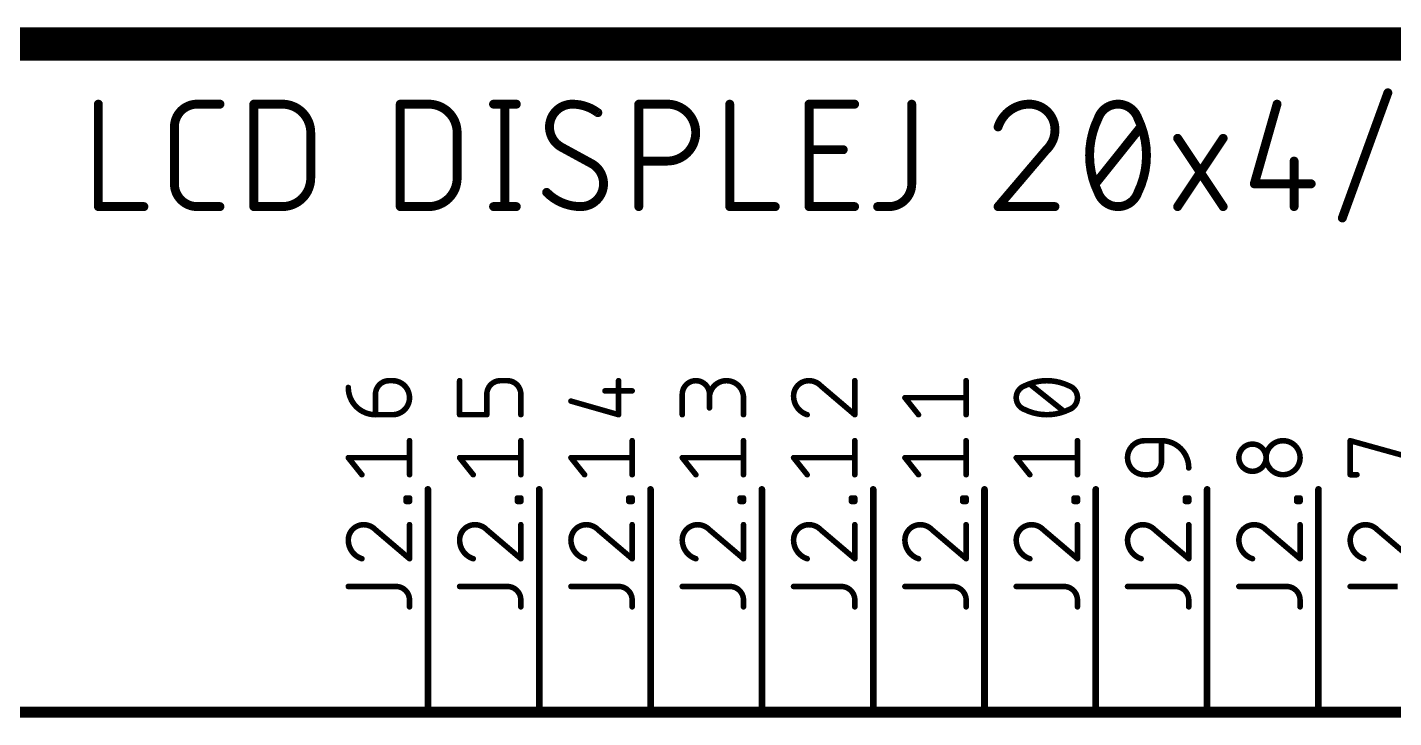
# Model space of a CAD drawing. Extents: x -56 to 205, y -3 to 177.
# Drawn here: x 112.78 to 143.96, y 88.77 to 104.52 of the extents above; entities that cross this region are included whole.
import ezdxf

# ---------------------------------------------------------------- set-up
doc = ezdxf.new("R2010")
doc.units = 0
for name, color, linetype in [('90', 214, 'CONTINUOUS'), ('94', 14, 'CONTINUOUS'), ('95', 250, 'CONTINUOUS')]:
    doc.layers.add(name, color=color, linetype=linetype)

msp = doc.modelspace()

# ---------------------------------------------------------------- linework, layer by layer
at = {"layer": '90'}
for points, const_width in [([(187.96, 104.14), (111.76, 104.14)], 0.762), ([(142.7849, 100.172), (143.8235, 103.028)], 0.2032), ([(114.4016, 102.7684), (114.4016, 100.4316)], 0.2032), ([(116.656, 102.7684), (117.1753, 102.7684)], 0.2032), ([(117.9486, 100.4316), (117.9486, 102.7684)], 0.2032), ([(117.9486, 102.7684), (118.5977, 102.7684)], 0.2032), ([(121.2891, 100.4316), (121.2891, 102.7684)], 0.2032), ([(121.2891, 102.7684), (121.9383, 102.7684)], 0.2032), ([(123.4185, 102.7684), (123.9378, 102.7684)], 0.2032), ([(123.6782, 102.7684), (123.6782, 100.4316)], 0.2032), ([(126.7324, 100.4316), (126.7324, 102.7684)], 0.2032), ([(126.7324, 102.7684), (127.3815, 102.7684)], 0.2032), ([(128.8079, 102.7684), (128.8079, 100.4316)], 0.2032), ([(130.6174, 100.4316), (130.6174, 102.7684)], 0.2032), ([(130.6174, 102.7684), (131.656, 102.7684)], 0.2032), ([(132.9601, 102.7684), (132.9601, 100.9509)], 0.2032), ([(141.2953, 102.7684), (140.776, 100.9509)], 0.2032), ([(116.1367, 100.9509), (116.1367, 102.2491)], 0.2032), ([(137.1476, 100.9509), (138.1862, 102.2491)], 0.2032), ([(119.2468, 102.1193), (119.2468, 101.0807)], 0.2032), ([(122.5874, 102.1193), (122.5874, 101.0807)], 0.2032), ([(139.0267, 100.4316), (140.0653, 101.9895)], 0.2032), ([(139.0267, 101.9895), (140.0653, 100.4316)], 0.2032), ([(125.6683, 101.4053), (124.9543, 101.7947)], 0.2032), ([(130.6174, 101.7298), (131.3964, 101.7298)], 0.2032), ([(136.0334, 101.7298), (134.9299, 100.4316)], 0.2032), ([(127.3815, 101.4702), (126.7324, 101.4702)], 0.2032), ([(141.6847, 101.4702), (141.6847, 100.4316)], 0.2032), ([(140.776, 100.9509), (142.0742, 100.9509)], 0.2032), ([(114.4016, 100.4316), (115.4402, 100.4316)], 0.2032), ([(117.1753, 100.4316), (116.656, 100.4316)], 0.2032), ([(118.5977, 100.4316), (117.9486, 100.4316)], 0.2032), ([(121.9383, 100.4316), (121.2891, 100.4316)], 0.2032), ([(123.4185, 100.4316), (123.9378, 100.4316)], 0.2032), ([(128.8079, 100.4316), (129.8465, 100.4316)], 0.2032), ([(131.656, 100.4316), (130.6174, 100.4316)], 0.2032), ([(132.4408, 100.4316), (132.1812, 100.4316)], 0.2032), ([(134.9299, 100.4316), (136.2282, 100.4316)], 0.2032)]:
    msp.add_lwpolyline(points, dxfattribs=dict(at, const_width=const_width))
for points, const_width in [([(143.8712, 103.0107, 1), (143.7757, 103.0454)], 0.1016), ([(114.4524, 102.7684, 1), (114.3508, 102.7684)], 0.1016), ([(116.656, 102.7684, 0.4142), (116.1367, 102.2491)], 0.2032), ([(116.656, 102.8192, 1), (116.656, 102.7176)], 0.1016), ([(116.656, 102.7176, 1), (116.656, 102.8192)], 0.1016), ([(117.1753, 102.7176, 1), (117.1753, 102.8192)], 0.1016), ([(117.9994, 102.7684, 1), (117.8978, 102.7684)], 0.1016), ([(117.9486, 102.8192, 1), (117.9486, 102.7176)], 0.1016), ([(119.2468, 102.1193, 0.4142), (118.5977, 102.7684)], 0.2032), ([(118.5977, 102.8192, 1), (118.5977, 102.7176)], 0.1016), ([(118.5977, 102.7176, 1), (118.5977, 102.8192)], 0.1016), ([(121.3399, 102.7684, 1), (121.2383, 102.7684)], 0.1016), ([(121.2891, 102.8192, 1), (121.2891, 102.7176)], 0.1016), ([(122.5874, 102.1193, 0.4142), (121.9383, 102.7684)], 0.2032), ([(121.9383, 102.8192, 1), (121.9383, 102.7176)], 0.1016), ([(121.9383, 102.7176, 1), (121.9383, 102.8192)], 0.1016), ([(123.4185, 102.8192, 1), (123.4185, 102.7176)], 0.1016), ([(123.729, 102.7684, 1), (123.6274, 102.7684)], 0.1016), ([(123.9378, 102.7176, 1), (123.9378, 102.8192)], 0.1016), ([(125.2139, 102.7684, 0.4142), (124.6947, 102.2491)], 0.2032), ([(125.7981, 102.5737, 0.1623), (125.2139, 102.7684)], 0.2032), ([(125.2139, 102.8192, 1), (125.2139, 102.7176)], 0.1016), ([(125.2139, 102.7176, 1), (125.2139, 102.8192)], 0.1016), ([(125.7677, 102.533, 1), (125.8286, 102.6143)], 0.1016), ([(126.7832, 102.7684, 1), (126.6816, 102.7684)], 0.1016), ([(126.7324, 102.8192, 1), (126.7324, 102.7176)], 0.1016), ([(127.3815, 101.4702, 1), (127.3815, 102.7684)], 0.2032), ([(127.3815, 102.8192, 1), (127.3815, 102.7176)], 0.1016), ([(127.3815, 102.7176, 1), (127.3815, 102.8192)], 0.1016), ([(128.8587, 102.7684, 1), (128.7571, 102.7684)], 0.1016), ([(130.6682, 102.7684, 1), (130.5666, 102.7684)], 0.1016), ([(130.6174, 102.8192, 1), (130.6174, 102.7176)], 0.1016), ([(131.656, 102.7176, 1), (131.656, 102.8192)], 0.1016), ([(133.0109, 102.7684, 1), (132.9093, 102.7684)], 0.1016), ([(135.644, 102.7684, 0.3252), (134.9299, 102.2491)], 0.2032), ([(136.2282, 102.1842, 0.4142), (135.644, 102.7684)], 0.2032), ([(135.644, 102.8192, 1), (135.644, 102.7176)], 0.1016), ([(135.644, 102.7176, 1), (135.644, 102.8192)], 0.1016), ([(137.6669, 102.7684, 0.3205), (137.2125, 102.4438)], 0.2032), ([(138.1213, 102.4438, 0.3205), (137.6669, 102.7684)], 0.2032), ([(137.6669, 102.8192, 1), (137.6669, 102.7176)], 0.1016), ([(137.6669, 102.7176, 1), (137.6669, 102.8192)], 0.1016), ([(141.3441, 102.7544, 1), (141.2464, 102.7824)], 0.1016), ([(116.1875, 102.2491, 1), (116.0859, 102.2491)], 0.1016), ([(116.0859, 102.2491, 1), (116.1875, 102.2491)], 0.1016), ([(124.6947, 102.2491, 0.2656), (124.9543, 101.7947)], 0.2032), ([(124.7455, 102.2491, 1), (124.6439, 102.2491)], 0.1016), ([(124.6439, 102.2491, 1), (124.7455, 102.2491)], 0.1016), ([(134.8816, 102.2648, 1), (134.9783, 102.2335)], 0.1016), ([(136.0334, 101.7298, 0.2053), (136.2282, 102.1842)], 0.2032), ([(136.279, 102.1842, 1), (136.1774, 102.1842)], 0.1016), ([(137.2125, 102.4438, 0.1139), (137.0178, 101.6)], 0.2032), ([(137.1645, 102.4603, 1), (137.2606, 102.4274)], 0.1016), ([(137.2582, 102.4216, 1), (137.1669, 102.4661)], 0.1016), ([(138.167, 102.4661, 1), (138.0756, 102.4216)], 0.1016), ([(138.316, 101.6, 0.1139), (138.1213, 102.4438)], 0.2032), ([(138.0732, 102.4274, 1), (138.1694, 102.4603)], 0.1016), ([(138.2259, 102.2174, 1), (138.1465, 102.2808)], 0.1016), ([(119.2976, 102.1193, 1), (119.196, 102.1193)], 0.1016), ([(119.196, 102.1193, 1), (119.2976, 102.1193)], 0.1016), ([(122.6382, 102.1193, 1), (122.5366, 102.1193)], 0.1016), ([(122.5366, 102.1193, 1), (122.6382, 102.1193)], 0.1016), ([(136.1774, 102.1842, 1), (136.279, 102.1842)], 0.1016), ([(139.069, 102.0176, 1), (138.9845, 101.9613)], 0.1016), ([(140.1076, 101.9613, 1), (140.023, 102.0176)], 0.1016), ([(124.9786, 101.8393, 1), (124.93, 101.7501)], 0.1016), ([(124.9285, 101.751, 1), (124.9801, 101.8385)], 0.1016), ([(130.6174, 101.7806, 1), (130.6174, 101.679)], 0.1016), ([(131.3964, 101.679, 1), (131.3964, 101.7806)], 0.1016), ([(135.9984, 101.7666, 1), (136.0685, 101.693)], 0.1016), ([(136.0721, 101.6969, 1), (135.9947, 101.7627)], 0.1016), ([(137.0178, 101.6, 0.1139), (137.2125, 100.7562)], 0.2032), ([(137.0686, 101.6, 1), (136.967, 101.6)], 0.1016), ([(136.967, 101.6, 1), (137.0686, 101.6)], 0.1016), ([(138.1213, 100.7562, 0.1139), (138.316, 101.6)], 0.2032), ([(138.3668, 101.6, 1), (138.2652, 101.6)], 0.1016), ([(138.2652, 101.6, 1), (138.3668, 101.6)], 0.1016), ([(125.928, 100.9509, 0.2656), (125.6683, 101.4053)], 0.2032), ([(125.6941, 101.449, 1), (125.6425, 101.3615)], 0.1016), ([(125.644, 101.3607, 1), (125.6926, 101.4499)], 0.1016), ([(126.7324, 101.521, 1), (126.7324, 101.4194)], 0.1016), ([(127.3815, 101.521, 1), (127.3815, 101.4194)], 0.1016), ([(127.3815, 101.4194, 1), (127.3815, 101.521)], 0.1016), ([(141.7355, 101.4702, 1), (141.6339, 101.4702)], 0.1016), ([(116.1367, 100.9509, 0.4142), (116.656, 100.4316)], 0.2032), ([(116.1875, 100.9509, 1), (116.0859, 100.9509)], 0.1016), ([(118.5977, 100.4316, 0.4142), (119.2468, 101.0807)], 0.2032), ([(119.2976, 101.0807, 1), (119.196, 101.0807)], 0.1016), ([(119.196, 101.0807, 1), (119.2976, 101.0807)], 0.1016), ([(121.9383, 100.4316, 0.4142), (122.5874, 101.0807)], 0.2032), ([(122.6382, 101.0807, 1), (122.5366, 101.0807)], 0.1016), ([(122.5366, 101.0807, 1), (122.6382, 101.0807)], 0.1016), ([(125.4087, 100.4316, 0.4142), (125.928, 100.9509)], 0.2032), ([(125.9788, 100.9509, 1), (125.8772, 100.9509)], 0.1016), ([(132.4408, 100.4316, 0.4142), (132.9601, 100.9509)], 0.2032), ([(133.0109, 100.9509, 1), (132.9093, 100.9509)], 0.1016), ([(137.108, 100.9826, 1), (137.1873, 100.9192)], 0.1016), ([(140.7271, 100.9648, 1), (140.8248, 100.9369)], 0.1016), ([(140.776, 101.0017, 1), (140.776, 100.9001)], 0.1016), ([(142.0742, 100.9001, 1), (142.0742, 101.0017)], 0.1016), ([(116.0859, 100.9509, 1), (116.1875, 100.9509)], 0.1016), ([(124.6297, 100.7562, 0.2), (125.4087, 100.4316)], 0.2032), ([(124.6658, 100.7919, 1), (124.5937, 100.7204)], 0.1016), ([(125.8772, 100.9509, 1), (125.9788, 100.9509)], 0.1016), ([(132.9093, 100.9509, 1), (133.0109, 100.9509)], 0.1016), ([(137.2125, 100.7562, 0.3205), (137.6669, 100.4316)], 0.2032), ([(137.2606, 100.7726, 1), (137.1645, 100.7397)], 0.1016), ([(137.1669, 100.7339, 1), (137.2582, 100.7784)], 0.1016), ([(137.6669, 100.4316, 0.3205), (138.1213, 100.7562)], 0.2032), ([(138.0756, 100.7784, 1), (138.167, 100.7339)], 0.1016), ([(138.1693, 100.7397, 1), (138.0732, 100.7726)], 0.1016), ([(114.4016, 100.4824, 1), (114.4016, 100.3808)], 0.1016), ([(114.3508, 100.4316, 1), (114.4524, 100.4316)], 0.1016), ([(115.4402, 100.3808, 1), (115.4402, 100.4824)], 0.1016), ([(116.656, 100.4824, 1), (116.656, 100.3808)], 0.1016), ([(116.656, 100.3808, 1), (116.656, 100.4824)], 0.1016), ([(117.1753, 100.3808, 1), (117.1753, 100.4824)], 0.1016), ([(117.9486, 100.4824, 1), (117.9486, 100.3808)], 0.1016), ([(117.8978, 100.4316, 1), (117.9994, 100.4316)], 0.1016), ([(118.5977, 100.4824, 1), (118.5977, 100.3808)], 0.1016), ([(118.5977, 100.3808, 1), (118.5977, 100.4824)], 0.1016), ([(121.2891, 100.4824, 1), (121.2891, 100.3808)], 0.1016), ([(121.2383, 100.4316, 1), (121.3399, 100.4316)], 0.1016), ([(121.9383, 100.4824, 1), (121.9383, 100.3808)], 0.1016), ([(121.9383, 100.3808, 1), (121.9383, 100.4824)], 0.1016), ([(123.4185, 100.4824, 1), (123.4185, 100.3808)], 0.1016), ([(123.6274, 100.4316, 1), (123.729, 100.4316)], 0.1016), ([(123.9378, 100.3808, 1), (123.9378, 100.4824)], 0.1016), ([(125.4087, 100.4824, 1), (125.4087, 100.3808)], 0.1016), ([(125.4087, 100.3808, 1), (125.4087, 100.4824)], 0.1016), ([(126.6816, 100.4316, 1), (126.7832, 100.4316)], 0.1016), ([(128.8079, 100.4824, 1), (128.8079, 100.3808)], 0.1016), ([(128.7571, 100.4316, 1), (128.8587, 100.4316)], 0.1016), ([(129.8465, 100.3808, 1), (129.8465, 100.4824)], 0.1016), ([(130.6174, 100.4824, 1), (130.6174, 100.3808)], 0.1016), ([(130.5666, 100.4316, 1), (130.6682, 100.4316)], 0.1016), ([(131.656, 100.3808, 1), (131.656, 100.4824)], 0.1016), ([(132.1812, 100.4824, 1), (132.1812, 100.3808)], 0.1016), ([(132.4408, 100.4824, 1), (132.4408, 100.3808)], 0.1016), ([(132.4408, 100.3808, 1), (132.4408, 100.4824)], 0.1016), ([(134.9299, 100.4824, 1), (134.9299, 100.3808)], 0.1016), ([(134.8912, 100.4645, 1), (134.9686, 100.3987)], 0.1016), ([(136.2282, 100.3808, 1), (136.2282, 100.4824)], 0.1016), ([(137.6669, 100.4824, 1), (137.6669, 100.3808)], 0.1016), ([(137.6669, 100.3808, 1), (137.6669, 100.4824)], 0.1016), ([(138.9845, 100.4598, 1), (139.069, 100.4034)], 0.1016), ([(140.023, 100.4034, 1), (140.1076, 100.4598)], 0.1016), ([(141.6339, 100.4316, 1), (141.7355, 100.4316)], 0.1016), ([(142.7372, 100.1893, 1), (142.8326, 100.1546)], 0.1016)]:
    msp.add_lwpolyline(points, format="xyb", dxfattribs=dict(at, const_width=const_width))
at = {"layer": '94'}
for points, const_width in [([(121.92, 93.98), (121.92, 88.9)], 0.1524), ([(124.46, 93.98), (124.46, 88.9)], 0.1524), ([(127, 93.98), (127, 88.9)], 0.1524), ([(129.54, 93.98), (129.54, 88.9)], 0.1524), ([(132.08, 93.98), (132.08, 88.9)], 0.1524), ([(134.62, 93.98), (134.62, 88.9)], 0.1524), ([(137.16, 93.98), (137.16, 88.9)], 0.1524), ([(139.7, 93.98), (139.7, 88.9)], 0.1524), ([(142.24, 93.98), (142.24, 88.9)], 0.1524), ([(111.76, 88.9), (170.18, 88.9)], 0.254)]:
    msp.add_lwpolyline(points, dxfattribs=dict(at, const_width=const_width))
at = {"layer": '94', "const_width": 0.0762}
for points in [[(121.9581, 93.98, 1), (121.8819, 93.98)], [(124.4981, 93.98, 1), (124.4219, 93.98)], [(127.0381, 93.98, 1), (126.9619, 93.98)], [(129.5781, 93.98, 1), (129.5019, 93.98)], [(132.1181, 93.98, 1), (132.0419, 93.98)], [(134.6581, 93.98, 1), (134.5819, 93.98)], [(137.1981, 93.98, 1), (137.1219, 93.98)], [(139.7381, 93.98, 1), (139.6619, 93.98)], [(142.2781, 93.98, 1), (142.2019, 93.98)], [(121.8819, 88.9, 1), (121.9581, 88.9)], [(124.4219, 88.9, 1), (124.4981, 88.9)], [(126.9619, 88.9, 1), (127.0381, 88.9)], [(129.5019, 88.9, 1), (129.5781, 88.9)], [(132.0419, 88.9, 1), (132.1181, 88.9)], [(134.5819, 88.9, 1), (134.6581, 88.9)], [(137.1219, 88.9, 1), (137.1981, 88.9)], [(139.6619, 88.9, 1), (139.7381, 88.9)], [(142.2019, 88.9, 1), (142.2781, 88.9)]]:
    msp.add_lwpolyline(points, format="xyb", dxfattribs=at)
at = {"layer": '95'}
for points, const_width in [([(120.1039, 96.3049, 0.4142), (120.7248, 95.684)], 0.127), ([(120.1356, 96.3049, 1), (120.0721, 96.3049)], 0.0635), ([(121.0352, 96.4601, 0.4142), (120.7248, 96.1497)], 0.127), ([(121.0352, 96.4919, 1), (121.0352, 96.4284)], 0.0635), ([(121.0352, 96.4284, 1), (121.0352, 96.4919)], 0.0635), ([(121.1128, 96.4919, 1), (121.1128, 96.4284)], 0.0635), ([(121.1128, 95.684, 1), (121.1128, 96.4601)], 0.127), ([(121.1128, 96.4284, 1), (121.1128, 96.4919)], 0.0635), ([(122.6757, 96.4601, 1), (122.6121, 96.4601)], 0.0635), ([(123.5752, 96.4601, 0.4142), (123.2648, 96.1497)], 0.127), ([(123.5752, 96.4919, 1), (123.5752, 96.4284)], 0.0635), ([(123.5752, 96.4284, 1), (123.5752, 96.4919)], 0.0635), ([(123.7305, 96.4919, 1), (123.7305, 96.4284)], 0.0635), ([(124.0409, 96.1497, 0.4142), (123.7305, 96.4601)], 0.127), ([(123.7305, 96.4284, 1), (123.7305, 96.4919)], 0.0635), ([(126.3022, 96.4601, 1), (126.2387, 96.4601)], 0.0635), ([(128.3448, 96.1497, 1), (127.7239, 96.1497)], 0.127), ([(129.1209, 96.072, 1), (128.3448, 96.072)], 0.127), ([(130.6132, 96.4601, 0.4142), (130.2639, 96.1108)], 0.127), ([(130.8848, 96.3437, 0.2053), (130.6132, 96.4601)], 0.127), ([(130.6131, 96.4918, 1), (130.6132, 96.4284)], 0.0635), ([(130.6132, 96.4284, 1), (130.6132, 96.4919)], 0.0635), ([(130.9054, 96.3679, 1), (130.8642, 96.3195)], 0.0635), ([(130.8618, 96.3218, 1), (130.9078, 96.3656)], 0.0635), ([(131.6926, 96.4601, 1), (131.6292, 96.4601)], 0.0635), ([(134.2327, 96.4601, 1), (134.1692, 96.4601)], 0.0635), ([(135.5379, 96.3437, 0.3205), (135.3439, 96.072)], 0.127), ([(136.0424, 96.4601, 0.1139), (135.5379, 96.3437)], 0.127), ([(135.524, 96.3722, 1), (135.5518, 96.3151)], 0.0635), ([(135.5482, 96.3136, 1), (135.5276, 96.3737)], 0.0635), ([(135.6742, 96.4073, 1), (135.6345, 96.3577)], 0.0635), ([(136.0424, 96.4919, 1), (136.0424, 96.4284)], 0.0635), ([(136.5469, 96.3437, 0.1139), (136.0424, 96.4601)], 0.127), ([(136.0424, 96.4284, 1), (136.0424, 96.4918)], 0.0635), ([(136.7409, 96.072, 0.3205), (136.5469, 96.3437)], 0.127), ([(136.5572, 96.3737, 1), (136.5366, 96.3137)], 0.0635), ([(136.533, 96.3151, 1), (136.5608, 96.3722)], 0.0635), ([(120.7565, 96.1497, 1), (120.693, 96.1497)], 0.0635), ([(120.693, 96.1497, 1), (120.7565, 96.1497)], 0.0635), ([(123.2965, 96.1497, 1), (123.233, 96.1497)], 0.0635), ([(123.233, 96.1497, 1), (123.2965, 96.1497)], 0.0635), ([(124.0727, 96.1497, 1), (124.0092, 96.1497)], 0.0635), ([(124.0092, 96.1497, 1), (124.0727, 96.1497)], 0.0635), ([(125.1926, 96.025, 1), (125.1752, 95.9639)], 0.0635), ([(125.96, 96.259, 1), (125.96, 96.1955)], 0.0635), ([(126.5809, 96.1955, 1), (126.5809, 96.259)], 0.0635), ([(127.7557, 96.1497, 1), (127.6921, 96.1497)], 0.0635), ([(127.6921, 96.1497, 1), (127.7557, 96.1497)], 0.0635), ([(128.3765, 96.1497, 1), (128.313, 96.1497)], 0.0635), ([(128.313, 96.1497, 1), (128.3765, 96.1497)], 0.0635), ([(128.313, 96.072, 1), (128.3765, 96.072)], 0.0635), ([(129.1526, 96.072, 1), (129.0892, 96.072)], 0.0635), ([(129.0892, 96.072, 1), (129.1526, 96.072)], 0.0635), ([(130.2639, 96.1108, 0.3252), (130.5743, 95.684)], 0.127), ([(130.2956, 96.1109, 1), (130.2322, 96.1108)], 0.0635), ([(130.2322, 96.1108, 1), (130.2956, 96.1108)], 0.0635), ([(132.8287, 96.0919, 1), (132.7791, 96.0522)], 0.0635), ([(132.8039, 96.1038, 1), (132.8039, 96.0403)], 0.0635), ([(134.2009, 96.0403, 1), (134.2009, 96.1038)], 0.0635), ([(135.3439, 96.072, 0.3205), (135.5379, 95.8004)], 0.127), ([(135.3757, 96.072, 1), (135.3122, 96.072)], 0.0635), ([(135.3122, 96.072, 1), (135.3757, 96.072)], 0.0635), ([(136.5469, 95.8004, 0.3205), (136.7409, 96.072)], 0.127), ([(136.7726, 96.072, 1), (136.7092, 96.072)], 0.0635), ([(136.7092, 96.072, 1), (136.7726, 96.072)], 0.0635), ([(120.693, 95.684, 1), (120.7565, 95.684)], 0.0635), ([(120.7248, 95.7157, 1), (120.7248, 95.6522)], 0.0635), ([(120.7248, 95.6522, 1), (120.7248, 95.7157)], 0.0635), ([(121.1128, 95.7157, 1), (121.1128, 95.6522)], 0.0635), ([(121.1128, 95.6522, 1), (121.1128, 95.7157)], 0.0635), ([(122.6121, 95.684, 1), (122.6757, 95.684)], 0.0635), ([(122.6439, 95.7157, 1), (122.6439, 95.6522)], 0.0635), ([(123.233, 95.684, 1), (123.2965, 95.684)], 0.0635), ([(123.2648, 95.6522, 1), (123.2648, 95.7157)], 0.0635), ([(124.0092, 95.684, 1), (124.0727, 95.684)], 0.0635), ([(126.2387, 95.684, 1), (126.3022, 95.684)], 0.0635), ([(126.2617, 95.6535, 1), (126.2792, 95.7145)], 0.0635), ([(127.6921, 95.684, 1), (127.7557, 95.684)], 0.0635), ([(128.313, 95.8392, 1), (128.3765, 95.8392)], 0.0635), ([(129.0892, 95.684, 1), (129.1526, 95.684)], 0.0635), ([(130.5646, 95.6538, 1), (130.5841, 95.7142)], 0.0635), ([(131.6292, 95.684, 1), (131.6926, 95.684)], 0.0635), ([(131.6403, 95.6598, 1), (131.6815, 95.7082)], 0.0635), ([(133.0896, 95.6642, 1), (133.1391, 95.7038)], 0.0635), ([(134.1692, 95.684, 1), (134.2327, 95.684)], 0.0635), ([(135.5379, 95.8004, 0.1139), (136.0424, 95.684)], 0.127), ([(135.5518, 95.8289, 1), (135.524, 95.7719)], 0.0635), ([(135.5276, 95.7704, 1), (135.5482, 95.8304)], 0.0635), ([(136.0424, 95.684, 0.1139), (136.5469, 95.8004)], 0.127), ([(136.0424, 95.7157, 1), (136.0424, 95.6522)], 0.0635), ([(136.0424, 95.6522, 1), (136.0424, 95.7157)], 0.0635), ([(136.4106, 95.7368, 1), (136.4503, 95.7864)], 0.0635), ([(136.5366, 95.8304, 1), (136.5572, 95.7704)], 0.0635), ([(136.5608, 95.7719, 1), (136.533, 95.8289)], 0.0635), ([(121.5327, 95.0912, 1), (121.4691, 95.0912)], 0.0635), ([(124.0727, 95.0912, 1), (124.0092, 95.0912)], 0.0635), ([(126.6127, 95.0912, 1), (126.5491, 95.0912)], 0.0635), ([(129.1526, 95.0912, 1), (129.0892, 95.0912)], 0.0635), ([(131.6926, 95.0912, 1), (131.6292, 95.0912)], 0.0635), ([(134.2327, 95.0912, 1), (134.1692, 95.0912)], 0.0635), ([(136.7726, 95.0912, 1), (136.7092, 95.0912)], 0.0635), ([(138.272, 95.0912, 1), (138.272, 94.3151)], 0.127), ([(138.272, 95.123, 1), (138.272, 95.0595)], 0.0635), ([(138.272, 95.0595, 1), (138.272, 95.123)], 0.0635), ([(138.66, 95.123, 1), (138.66, 95.0595)], 0.0635), ([(139.2809, 94.4704, 0.4142), (138.66, 95.0912)], 0.127), ([(138.6918, 95.0912, 1), (138.6283, 95.0912)], 0.0635), ([(138.66, 95.0595, 1), (138.66, 95.123)], 0.0635), ([(141.4328, 95.0912, 1), (141.4328, 94.3151)], 0.127), ([(141.4328, 95.123, 1), (141.4328, 95.0595)], 0.0635), ([(141.4328, 94.3151, 1), (141.4328, 95.0912)], 0.127), ([(141.4328, 95.0595, 1), (141.4328, 95.123)], 0.0635), ([(142.9724, 95.1218, 1), (142.9554, 95.0607)], 0.0635), ([(142.9956, 95.0912, 1), (142.9322, 95.0912)], 0.0635), ([(140.7343, 95.0136, 1), (140.7343, 94.3927)], 0.127), ([(140.7343, 95.0454, 1), (140.7343, 94.9819)], 0.0635), ([(140.7343, 94.3927, 1), (140.7343, 95.0136)], 0.127), ([(140.7343, 94.9819, 1), (140.7343, 95.0454)], 0.0635), ([(120.1287, 94.723, 1), (120.0791, 94.6834)], 0.0635), ([(120.1039, 94.7349, 1), (120.1039, 94.6714)], 0.0635), ([(121.5009, 94.6714, 1), (121.5009, 94.7349)], 0.0635), ([(122.6687, 94.723, 1), (122.6191, 94.6834)], 0.0635), ([(122.6439, 94.7349, 1), (122.6439, 94.6714)], 0.0635), ([(124.0409, 94.6714, 1), (124.0409, 94.7349)], 0.0635), ([(125.2087, 94.723, 1), (125.1591, 94.6834)], 0.0635), ([(125.1839, 94.7349, 1), (125.1839, 94.6714)], 0.0635), ([(126.5809, 94.6714, 1), (126.5809, 94.7349)], 0.0635), ([(127.7487, 94.723, 1), (127.6991, 94.6834)], 0.0635), ([(127.7239, 94.7349, 1), (127.7239, 94.6714)], 0.0635), ([(129.1209, 94.6714, 1), (129.1209, 94.7349)], 0.0635), ([(130.2887, 94.723, 1), (130.2391, 94.6834)], 0.0635), ([(130.2639, 94.7349, 1), (130.2639, 94.6714)], 0.0635), ([(131.6609, 94.6714, 1), (131.6609, 94.7349)], 0.0635), ([(132.8287, 94.723, 1), (132.7791, 94.6834)], 0.0635), ([(132.8039, 94.7349, 1), (132.8039, 94.6714)], 0.0635), ([(134.2009, 94.6714, 1), (134.2009, 94.7349)], 0.0635), ([(135.3687, 94.723, 1), (135.3191, 94.6834)], 0.0635), ([(135.3439, 94.7349, 1), (135.3439, 94.6714)], 0.0635), ([(136.7409, 94.6714, 1), (136.7409, 94.7349)], 0.0635), ([(138.3496, 94.3151, 0.4142), (138.66, 94.6256)], 0.127), ([(138.6918, 94.6256, 1), (138.6283, 94.6256)], 0.0635), ([(138.6283, 94.6256, 1), (138.6918, 94.6256)], 0.0635), ([(139.2492, 94.4704, 1), (139.3126, 94.4704)], 0.0635), ([(120.3896, 94.2953, 1), (120.4391, 94.335)], 0.0635), ([(121.4691, 94.3151, 1), (121.5327, 94.3151)], 0.0635), ([(122.9296, 94.2953, 1), (122.9791, 94.335)], 0.0635), ([(124.0092, 94.3151, 1), (124.0727, 94.3151)], 0.0635), ([(125.4696, 94.2953, 1), (125.5191, 94.335)], 0.0635), ([(126.5491, 94.3151, 1), (126.6127, 94.3151)], 0.0635), ([(128.0096, 94.2953, 1), (128.0591, 94.335)], 0.0635), ([(129.0892, 94.3151, 1), (129.1526, 94.3151)], 0.0635), ([(130.5496, 94.2953, 1), (130.5991, 94.335)], 0.0635), ([(131.6292, 94.3151, 1), (131.6926, 94.3151)], 0.0635), ([(133.0896, 94.2953, 1), (133.1391, 94.335)], 0.0635), ([(134.1692, 94.3151, 1), (134.2327, 94.3151)], 0.0635), ([(135.6296, 94.2953, 1), (135.6791, 94.335)], 0.0635), ([(136.7092, 94.3151, 1), (136.7726, 94.3151)], 0.0635), ([(138.272, 94.3469, 1), (138.272, 94.2834)], 0.0635), ([(138.272, 94.2834, 1), (138.272, 94.3469)], 0.0635), ([(138.3496, 94.3469, 1), (138.3496, 94.2834)], 0.0635), ([(138.3496, 94.2834, 1), (138.3496, 94.3469)], 0.0635), ([(140.7343, 94.4245, 1), (140.7343, 94.361)], 0.0635), ([(140.7343, 94.361, 1), (140.7343, 94.4245)], 0.0635), ([(141.4328, 94.3469, 1), (141.4328, 94.2834)], 0.0635), ([(141.4328, 94.2834, 1), (141.4328, 94.3469)], 0.0635), ([(142.9639, 94.3469, 1), (142.9639, 94.2834)], 0.0635), ([(142.9322, 94.3151, 1), (142.9956, 94.3151)], 0.0635), ([(143.1191, 94.2834, 1), (143.1191, 94.3469)], 0.0635), ([(121.4233, 93.8156, 1), (121.4233, 93.752)], 0.0635), ([(121.455, 93.7838, 1), (121.3915, 93.7838)], 0.0635), ([(121.5327, 93.7838, 1), (121.4691, 93.7838)], 0.0635), ([(121.5009, 93.752, 1), (121.5009, 93.8156)], 0.0635), ([(123.9633, 93.8156, 1), (123.9633, 93.752)], 0.0635), ([(123.995, 93.7838, 1), (123.9315, 93.7838)], 0.0635), ([(124.0727, 93.7838, 1), (124.0092, 93.7838)], 0.0635), ([(124.0409, 93.752, 1), (124.0409, 93.8156)], 0.0635), ([(126.5033, 93.8156, 1), (126.5033, 93.752)], 0.0635), ([(126.535, 93.7838, 1), (126.4715, 93.7838)], 0.0635), ([(126.6127, 93.7838, 1), (126.5491, 93.7838)], 0.0635), ([(126.5809, 93.752, 1), (126.5809, 93.8156)], 0.0635), ([(129.0433, 93.8156, 1), (129.0433, 93.752)], 0.0635), ([(129.075, 93.7838, 1), (129.0115, 93.7838)], 0.0635), ([(129.1526, 93.7838, 1), (129.0892, 93.7838)], 0.0635), ([(129.1209, 93.752, 1), (129.1209, 93.8156)], 0.0635), ([(131.5833, 93.8156, 1), (131.5833, 93.752)], 0.0635), ([(131.615, 93.7838, 1), (131.5515, 93.7838)], 0.0635), ([(131.6926, 93.7838, 1), (131.6292, 93.7838)], 0.0635), ([(131.6609, 93.752, 1), (131.6609, 93.8156)], 0.0635), ([(134.1233, 93.8156, 1), (134.1233, 93.752)], 0.0635), ([(134.155, 93.7838, 1), (134.0915, 93.7838)], 0.0635), ([(134.2327, 93.7838, 1), (134.1692, 93.7838)], 0.0635), ([(134.2009, 93.752, 1), (134.2009, 93.8156)], 0.0635), ([(136.6633, 93.8156, 1), (136.6633, 93.752)], 0.0635), ([(136.695, 93.7838, 1), (136.6315, 93.7838)], 0.0635), ([(136.7726, 93.7838, 1), (136.7092, 93.7838)], 0.0635), ([(136.7409, 93.752, 1), (136.7409, 93.8156)], 0.0635), ([(139.2033, 93.8156, 1), (139.2033, 93.752)], 0.0635), ([(139.235, 93.7838, 1), (139.1715, 93.7838)], 0.0635), ([(139.3126, 93.7838, 1), (139.2492, 93.7838)], 0.0635), ([(139.2809, 93.752, 1), (139.2809, 93.8156)], 0.0635), ([(141.7433, 93.8156, 1), (141.7433, 93.752)], 0.0635), ([(141.775, 93.7838, 1), (141.7115, 93.7838)], 0.0635), ([(141.8526, 93.7838, 1), (141.7892, 93.7838)], 0.0635), ([(141.8209, 93.752, 1), (141.8209, 93.8156)], 0.0635), ([(121.3915, 93.7062, 1), (121.455, 93.7062)], 0.0635), ([(121.4233, 93.7379, 1), (121.4233, 93.6744)], 0.0635), ([(121.4691, 93.7062, 1), (121.5327, 93.7062)], 0.0635), ([(121.5009, 93.6744, 1), (121.5009, 93.7379)], 0.0635), ([(123.9315, 93.7062, 1), (123.995, 93.7062)], 0.0635), ([(123.9633, 93.7379, 1), (123.9633, 93.6744)], 0.0635), ([(124.0092, 93.7062, 1), (124.0727, 93.7062)], 0.0635), ([(124.0409, 93.6744, 1), (124.0409, 93.7379)], 0.0635), ([(126.5033, 93.7379, 1), (126.5033, 93.6744)], 0.0635), ([(126.4715, 93.7062, 1), (126.535, 93.7062)], 0.0635), ([(126.5491, 93.7062, 1), (126.6127, 93.7062)], 0.0635), ([(126.5809, 93.6744, 1), (126.5809, 93.7379)], 0.0635), ([(129.0433, 93.7379, 1), (129.0433, 93.6744)], 0.0635), ([(129.0115, 93.7062, 1), (129.075, 93.7062)], 0.0635), ([(129.0892, 93.7062, 1), (129.1526, 93.7062)], 0.0635), ([(129.1209, 93.6744, 1), (129.1209, 93.7379)], 0.0635), ([(131.5833, 93.7379, 1), (131.5833, 93.6744)], 0.0635), ([(131.5515, 93.7062, 1), (131.615, 93.7062)], 0.0635), ([(131.6292, 93.7062, 1), (131.6926, 93.7062)], 0.0635), ([(131.6609, 93.6744, 1), (131.6609, 93.7379)], 0.0635), ([(134.1233, 93.7379, 1), (134.1233, 93.6744)], 0.0635), ([(134.0915, 93.7062, 1), (134.155, 93.7062)], 0.0635), ([(134.1692, 93.7062, 1), (134.2327, 93.7062)], 0.0635), ([(134.2009, 93.6744, 1), (134.2009, 93.7379)], 0.0635), ([(136.6633, 93.7379, 1), (136.6633, 93.6744)], 0.0635), ([(136.6315, 93.7062, 1), (136.695, 93.7062)], 0.0635), ([(136.7092, 93.7062, 1), (136.7726, 93.7062)], 0.0635), ([(136.7409, 93.6744, 1), (136.7409, 93.7379)], 0.0635), ([(139.2033, 93.7379, 1), (139.2033, 93.6744)], 0.0635), ([(139.1715, 93.7062, 1), (139.235, 93.7062)], 0.0635), ([(139.2492, 93.7062, 1), (139.3126, 93.7062)], 0.0635), ([(139.2809, 93.6744, 1), (139.2809, 93.7379)], 0.0635), ([(141.7433, 93.7379, 1), (141.7433, 93.6744)], 0.0635), ([(141.7115, 93.7062, 1), (141.775, 93.7062)], 0.0635), ([(141.7892, 93.7062, 1), (141.8526, 93.7062)], 0.0635), ([(141.8209, 93.6744, 1), (141.8209, 93.7379)], 0.0635), ([(120.4532, 93.1749, 0.4142), (120.1039, 92.8256)], 0.127), ([(120.4531, 93.2066, 1), (120.4532, 93.1431)], 0.0635), ([(120.7248, 93.0584, 0.2053), (120.4532, 93.1749)], 0.127), ([(120.4532, 93.1431, 1), (120.4532, 93.2066)], 0.0635), ([(121.5327, 93.1749, 1), (121.4691, 93.1749)], 0.0635), ([(122.9931, 93.1749, 0.4142), (122.6439, 92.8256)], 0.127), ([(123.2648, 93.0584, 0.2053), (122.9931, 93.1749)], 0.127), ([(122.9931, 93.2066, 1), (122.9932, 93.1431)], 0.0635), ([(122.9931, 93.1431, 1), (122.9931, 93.2066)], 0.0635), ([(124.0727, 93.1749, 1), (124.0092, 93.1749)], 0.0635), ([(125.5332, 93.1749, 0.4142), (125.1839, 92.8256)], 0.127), ([(125.5331, 93.2066, 1), (125.5332, 93.1431)], 0.0635), ([(125.8048, 93.0584, 0.2053), (125.5332, 93.1749)], 0.127), ([(125.5332, 93.1431, 1), (125.5332, 93.2066)], 0.0635), ([(126.6127, 93.1749, 1), (126.5491, 93.1749)], 0.0635), ([(128.0731, 93.1749, 0.4142), (127.7239, 92.8256)], 0.127), ([(128.3448, 93.0584, 0.2053), (128.0731, 93.1749)], 0.127), ([(128.0731, 93.2066, 1), (128.0732, 93.1431)], 0.0635), ([(128.0731, 93.1431, 1), (128.0731, 93.2066)], 0.0635), ([(129.1526, 93.1749, 1), (129.0892, 93.1749)], 0.0635), ([(130.6132, 93.1749, 0.4142), (130.2639, 92.8256)], 0.127), ([(130.6131, 93.2066, 1), (130.6132, 93.1431)], 0.0635), ([(130.8848, 93.0584, 0.2053), (130.6132, 93.1749)], 0.127), ([(130.6132, 93.1431, 1), (130.6132, 93.2066)], 0.0635), ([(131.6926, 93.1749, 1), (131.6292, 93.1749)], 0.0635), ([(133.1532, 93.1749, 0.4142), (132.8039, 92.8256)], 0.127), ([(133.1531, 93.2066, 1), (133.1532, 93.1431)], 0.0635), ([(133.4248, 93.0584, 0.2053), (133.1532, 93.1749)], 0.127), ([(133.1532, 93.1431, 1), (133.1532, 93.2066)], 0.0635), ([(134.2327, 93.1749, 1), (134.1692, 93.1749)], 0.0635), ([(135.6932, 93.1749, 0.4142), (135.3439, 92.8256)], 0.127), ([(135.6931, 93.2066, 1), (135.6932, 93.1431)], 0.0635), ([(135.9648, 93.0584, 0.2053), (135.6932, 93.1749)], 0.127), ([(135.6932, 93.1431, 1), (135.6932, 93.2066)], 0.0635), ([(136.7726, 93.1749, 1), (136.7092, 93.1749)], 0.0635), ([(138.2331, 93.1749, 0.4142), (137.8839, 92.8256)], 0.127), ([(138.5048, 93.0584, 0.2053), (138.2331, 93.1749)], 0.127), ([(138.2331, 93.2066, 1), (138.2332, 93.1431)], 0.0635), ([(138.2331, 93.1431, 1), (138.2331, 93.2066)], 0.0635), ([(139.3126, 93.1749, 1), (139.2492, 93.1749)], 0.0635), ([(140.7732, 93.1749, 0.4142), (140.4239, 92.8256)], 0.127), ([(140.7731, 93.2066, 1), (140.7732, 93.1431)], 0.0635), ([(141.0448, 93.0584, 0.2053), (140.7732, 93.1749)], 0.127), ([(140.7732, 93.1431, 1), (140.7732, 93.2066)], 0.0635), ([(141.8526, 93.1749, 1), (141.7892, 93.1749)], 0.0635), ([(143.3132, 93.1749, 0.4142), (142.9639, 92.8256)], 0.127), ([(143.3131, 93.2066, 1), (143.3132, 93.1431)], 0.0635), ([(143.5848, 93.0584, 0.2053), (143.3132, 93.1749)], 0.127), ([(143.3132, 93.1431, 1), (143.3132, 93.2066)], 0.0635), ([(120.7454, 93.0826, 1), (120.7042, 93.0342)], 0.0635), ([(120.7018, 93.0365, 1), (120.7478, 93.0803)], 0.0635), ([(123.2854, 93.0826, 1), (123.2442, 93.0342)], 0.0635), ([(123.2418, 93.0365, 1), (123.2878, 93.0803)], 0.0635), ([(125.8254, 93.0826, 1), (125.7842, 93.0342)], 0.0635), ([(125.7818, 93.0365, 1), (125.8278, 93.0803)], 0.0635), ([(128.3654, 93.0826, 1), (128.3242, 93.0342)], 0.0635), ([(128.3218, 93.0365, 1), (128.3678, 93.0803)], 0.0635), ([(130.9054, 93.0826, 1), (130.8642, 93.0342)], 0.0635), ([(130.8618, 93.0365, 1), (130.9078, 93.0803)], 0.0635), ([(133.4454, 93.0826, 1), (133.4042, 93.0342)], 0.0635), ([(133.4018, 93.0365, 1), (133.4478, 93.0803)], 0.0635), ([(135.9854, 93.0826, 1), (135.9442, 93.0342)], 0.0635), ([(135.9418, 93.0365, 1), (135.9878, 93.0803)], 0.0635), ([(138.5254, 93.0826, 1), (138.4842, 93.0342)], 0.0635), ([(138.4818, 93.0365, 1), (138.5278, 93.0803)], 0.0635), ([(141.0654, 93.0826, 1), (141.0242, 93.0342)], 0.0635), ([(141.0218, 93.0365, 1), (141.0678, 93.0803)], 0.0635), ([(143.6054, 93.0826, 1), (143.5642, 93.0342)], 0.0635), ([(143.5618, 93.0365, 1), (143.6078, 93.0803)], 0.0635), ([(120.1039, 92.8256, 0.3252), (120.4143, 92.3987)], 0.127), ([(120.1356, 92.8256, 1), (120.0722, 92.8256)], 0.0635), ([(120.0722, 92.8256, 1), (120.1357, 92.8256)], 0.0635), ([(122.6121, 92.8256, 1), (122.6757, 92.8256)], 0.0635), ([(122.6439, 92.8256, 0.3252), (122.9543, 92.3987)], 0.127), ([(122.6756, 92.8256, 1), (122.6122, 92.8256)], 0.0635), ([(125.1839, 92.8256, 0.3252), (125.4943, 92.3987)], 0.127), ([(125.2156, 92.8256, 1), (125.1522, 92.8256)], 0.0635), ([(125.1522, 92.8256, 1), (125.2157, 92.8256)], 0.0635), ([(127.6921, 92.8256, 1), (127.7557, 92.8256)], 0.0635), ([(127.7239, 92.8256, 0.3252), (128.0343, 92.3987)], 0.127), ([(127.7556, 92.8256, 1), (127.6922, 92.8256)], 0.0635), ([(130.2639, 92.8256, 0.3252), (130.5743, 92.3987)], 0.127), ([(130.2956, 92.8256, 1), (130.2322, 92.8256)], 0.0635), ([(130.2322, 92.8256, 1), (130.2956, 92.8256)], 0.0635), ([(132.8039, 92.8256, 0.3252), (133.1143, 92.3987)], 0.127), ([(132.8356, 92.8256, 1), (132.7722, 92.8256)], 0.0635), ([(132.7722, 92.8256, 1), (132.8356, 92.8256)], 0.0635), ([(135.3439, 92.8256, 0.3252), (135.6543, 92.3987)], 0.127), ([(135.3756, 92.8256, 1), (135.3122, 92.8256)], 0.0635), ([(135.3122, 92.8256, 1), (135.3757, 92.8256)], 0.0635), ([(137.8839, 92.8256, 0.3252), (138.1943, 92.3987)], 0.127), ([(137.9156, 92.8256, 1), (137.8522, 92.8256)], 0.0635), ([(137.8522, 92.8256, 1), (137.9156, 92.8256)], 0.0635), ([(140.4239, 92.8256, 0.3252), (140.7343, 92.3987)], 0.127), ([(140.4556, 92.8256, 1), (140.3922, 92.8256)], 0.0635), ([(140.3922, 92.8256, 1), (140.4556, 92.8256)], 0.0635), ([(142.9639, 92.8256, 0.3252), (143.2743, 92.3987)], 0.127), ([(142.9956, 92.8256, 1), (142.9322, 92.8256)], 0.0635), ([(142.9322, 92.8256, 1), (142.9956, 92.8256)], 0.0635), ([(120.4046, 92.3685, 1), (120.4241, 92.4289)], 0.0635), ([(121.4691, 92.3987, 1), (121.5327, 92.3987)], 0.0635), ([(121.4803, 92.3746, 1), (121.5215, 92.4229)], 0.0635), ([(122.9446, 92.3685, 1), (122.9641, 92.4289)], 0.0635), ([(124.0092, 92.3987, 1), (124.0727, 92.3987)], 0.0635), ([(124.0203, 92.3746, 1), (124.0615, 92.4229)], 0.0635), ([(125.4846, 92.3685, 1), (125.5041, 92.4289)], 0.0635), ([(126.5491, 92.3987, 1), (126.6127, 92.3987)], 0.0635), ([(126.5603, 92.3746, 1), (126.6015, 92.4229)], 0.0635), ([(128.0246, 92.3685, 1), (128.0441, 92.4289)], 0.0635), ([(129.0892, 92.3987, 1), (129.1526, 92.3987)], 0.0635), ([(129.1003, 92.3746, 1), (129.1415, 92.4229)], 0.0635), ([(130.5646, 92.3685, 1), (130.5841, 92.4289)], 0.0635), ([(131.6292, 92.3987, 1), (131.6926, 92.3987)], 0.0635), ([(131.6403, 92.3746, 1), (131.6815, 92.4229)], 0.0635), ([(133.1046, 92.3685, 1), (133.1241, 92.4289)], 0.0635), ([(134.1692, 92.3987, 1), (134.2327, 92.3987)], 0.0635), ([(134.1803, 92.3746, 1), (134.2215, 92.4229)], 0.0635), ([(135.6446, 92.3685, 1), (135.6641, 92.4289)], 0.0635), ([(136.7092, 92.3987, 1), (136.7726, 92.3987)], 0.0635), ([(136.7203, 92.3746, 1), (136.7615, 92.4229)], 0.0635), ([(138.1846, 92.3685, 1), (138.2041, 92.4289)], 0.0635), ([(139.2492, 92.3987, 1), (139.3126, 92.3987)], 0.0635), ([(139.2603, 92.3746, 1), (139.3015, 92.4229)], 0.0635), ([(140.7246, 92.3685, 1), (140.7441, 92.4289)], 0.0635), ([(141.7892, 92.3987, 1), (141.8526, 92.3987)], 0.0635), ([(141.8003, 92.3746, 1), (141.8415, 92.4229)], 0.0635), ([(143.2646, 92.3685, 1), (143.2841, 92.4289)], 0.0635), ([(120.1039, 91.7977, 1), (120.1039, 91.7342)], 0.0635), ([(121.5009, 91.4555, 0.4142), (121.1905, 91.766)], 0.127), ([(121.1905, 91.7977, 1), (121.1905, 91.7342)], 0.0635), ([(121.1905, 91.7342, 1), (121.1905, 91.7977)], 0.0635), ([(122.6439, 91.7977, 1), (122.6439, 91.7342)], 0.0635), ([(124.0409, 91.4555, 0.4142), (123.7305, 91.766)], 0.127), ([(123.7305, 91.7977, 1), (123.7305, 91.7342)], 0.0635), ([(123.7305, 91.7342, 1), (123.7305, 91.7977)], 0.0635), ([(125.1839, 91.7977, 1), (125.1839, 91.7342)], 0.0635), ([(126.5809, 91.4555, 0.4142), (126.2705, 91.766)], 0.127), ([(126.2705, 91.7977, 1), (126.2705, 91.7342)], 0.0635), ([(126.2705, 91.7342, 1), (126.2705, 91.7977)], 0.0635), ([(127.7239, 91.7977, 1), (127.7239, 91.7342)], 0.0635), ([(129.1209, 91.4555, 0.4142), (128.8105, 91.766)], 0.127), ([(128.8105, 91.7977, 1), (128.8105, 91.7342)], 0.0635), ([(128.8105, 91.7342, 1), (128.8105, 91.7977)], 0.0635), ([(130.2639, 91.7977, 1), (130.2639, 91.7342)], 0.0635), ([(131.6609, 91.4555, 0.4142), (131.3505, 91.766)], 0.127), ([(131.3505, 91.7977, 1), (131.3505, 91.7342)], 0.0635), ([(131.3505, 91.7342, 1), (131.3505, 91.7977)], 0.0635), ([(132.8039, 91.7977, 1), (132.8039, 91.7342)], 0.0635), ([(134.2009, 91.4555, 0.4142), (133.8905, 91.766)], 0.127), ([(133.8905, 91.7977, 1), (133.8905, 91.7342)], 0.0635), ([(133.8905, 91.7342, 1), (133.8905, 91.7977)], 0.0635), ([(135.3439, 91.7977, 1), (135.3439, 91.7342)], 0.0635), ([(136.7409, 91.4555, 0.4142), (136.4305, 91.766)], 0.127), ([(136.4305, 91.7977, 1), (136.4305, 91.7342)], 0.0635), ([(136.4305, 91.7342, 1), (136.4305, 91.7977)], 0.0635), ([(137.8839, 91.7977, 1), (137.8839, 91.7342)], 0.0635), ([(139.2809, 91.4555, 0.4142), (138.9705, 91.766)], 0.127), ([(138.9705, 91.7977, 1), (138.9705, 91.7342)], 0.0635), ([(138.9705, 91.7342, 1), (138.9705, 91.7977)], 0.0635), ([(140.4239, 91.7977, 1), (140.4239, 91.7342)], 0.0635), ([(141.8209, 91.4555, 0.4142), (141.5105, 91.766)], 0.127), ([(141.5105, 91.7977, 1), (141.5105, 91.7342)], 0.0635), ([(141.5105, 91.7342, 1), (141.5105, 91.7977)], 0.0635), ([(142.9639, 91.7977, 1), (142.9639, 91.7342)], 0.0635), ([(121.5327, 91.4555, 1), (121.4691, 91.4555)], 0.0635), ([(121.4691, 91.4555, 1), (121.5327, 91.4555)], 0.0635), ([(124.0727, 91.4555, 1), (124.0092, 91.4555)], 0.0635), ([(124.0092, 91.4555, 1), (124.0727, 91.4555)], 0.0635), ([(126.6127, 91.4555, 1), (126.5491, 91.4555)], 0.0635), ([(126.5491, 91.4555, 1), (126.6127, 91.4555)], 0.0635), ([(129.1526, 91.4555, 1), (129.0892, 91.4555)], 0.0635), ([(129.0892, 91.4555, 1), (129.1526, 91.4555)], 0.0635), ([(131.6926, 91.4555, 1), (131.6292, 91.4555)], 0.0635), ([(131.6292, 91.4555, 1), (131.6926, 91.4555)], 0.0635), ([(134.2327, 91.4555, 1), (134.1692, 91.4555)], 0.0635), ([(134.1692, 91.4555, 1), (134.2327, 91.4555)], 0.0635), ([(136.7726, 91.4555, 1), (136.7092, 91.4555)], 0.0635), ([(136.7092, 91.4555, 1), (136.7726, 91.4555)], 0.0635), ([(139.3126, 91.4555, 1), (139.2492, 91.4555)], 0.0635), ([(139.2492, 91.4555, 1), (139.3126, 91.4555)], 0.0635), ([(141.8526, 91.4555, 1), (141.7892, 91.4555)], 0.0635), ([(141.7892, 91.4555, 1), (141.8526, 91.4555)], 0.0635), ([(121.4691, 91.3003, 1), (121.5327, 91.3003)], 0.0635), ([(124.0092, 91.3003, 1), (124.0727, 91.3003)], 0.0635), ([(126.5491, 91.3003, 1), (126.6127, 91.3003)], 0.0635), ([(129.0892, 91.3003, 1), (129.1526, 91.3003)], 0.0635), ([(131.6292, 91.3003, 1), (131.6926, 91.3003)], 0.0635), ([(134.1692, 91.3003, 1), (134.2327, 91.3003)], 0.0635), ([(136.7092, 91.3003, 1), (136.7726, 91.3003)], 0.0635), ([(139.2492, 91.3003, 1), (139.3126, 91.3003)], 0.0635), ([(141.7892, 91.3003, 1), (141.8526, 91.3003)], 0.0635)]:
    msp.add_lwpolyline(points, format="xyb", dxfattribs=dict(at, const_width=const_width))
at = {"layer": '95', "const_width": 0.127}
for points in [[(121.0352, 96.4601), (121.1128, 96.4601)], [(122.6439, 95.684), (122.6439, 96.4601)], [(123.7305, 96.4601), (123.5752, 96.4601)], [(126.2705, 95.684), (126.2705, 96.4601)], [(130.8848, 96.3437), (131.6609, 95.684)], [(131.6609, 95.684), (131.6609, 96.4601)], [(134.2009, 95.684), (134.2009, 96.4601)], [(136.4305, 95.7616), (135.6543, 96.3825)], [(120.7248, 95.684), (120.7248, 96.1497)], [(123.2648, 96.1497), (123.2648, 95.684)], [(124.0409, 95.684), (124.0409, 96.1497)], [(125.1839, 95.9944), (126.2705, 95.684)], [(125.96, 96.2273), (126.5809, 96.2273)], [(127.7239, 95.684), (127.7239, 96.1497)], [(128.3448, 96.1497), (128.3448, 95.8392)], [(129.1209, 95.684), (129.1209, 96.072)], [(133.1143, 95.684), (132.8039, 96.072)], [(132.8039, 96.072), (134.2009, 96.072)], [(121.1128, 95.684), (120.7248, 95.684)], [(123.2648, 95.684), (122.6439, 95.684)], [(121.5009, 94.3151), (121.5009, 95.0912)], [(124.0409, 94.3151), (124.0409, 95.0912)], [(126.5809, 94.3151), (126.5809, 95.0912)], [(129.1209, 94.3151), (129.1209, 95.0912)], [(131.6609, 94.3151), (131.6609, 95.0912)], [(134.2009, 94.3151), (134.2009, 95.0912)], [(136.7409, 94.3151), (136.7409, 95.0912)], [(138.272, 95.0912), (138.66, 95.0912)], [(138.66, 95.0912), (138.66, 94.6256)], [(142.9639, 94.3151), (142.9639, 95.0912)], [(142.9639, 95.0912), (144.3609, 94.7032)], [(120.4143, 94.3151), (120.1039, 94.7032)], [(120.1039, 94.7032), (121.5009, 94.7032)], [(122.9543, 94.3151), (122.6439, 94.7032)], [(122.6439, 94.7032), (124.0409, 94.7032)], [(125.4943, 94.3151), (125.1839, 94.7032)], [(125.1839, 94.7032), (126.5809, 94.7032)], [(128.0343, 94.3151), (127.7239, 94.7032)], [(127.7239, 94.7032), (129.1209, 94.7032)], [(130.5743, 94.3151), (130.2639, 94.7032)], [(130.2639, 94.7032), (131.6609, 94.7032)], [(133.1143, 94.3151), (132.8039, 94.7032)], [(132.8039, 94.7032), (134.2009, 94.7032)], [(135.6543, 94.3151), (135.3439, 94.7032)], [(135.3439, 94.7032), (136.7409, 94.7032)], [(138.3496, 94.3151), (138.272, 94.3151)], [(143.1191, 94.3151), (142.9639, 94.3151)], [(121.4233, 93.7062), (121.4233, 93.7838)], [(121.4233, 93.7838), (121.5009, 93.7838)], [(121.5009, 93.7838), (121.5009, 93.7062)], [(123.9633, 93.7062), (123.9633, 93.7838)], [(123.9633, 93.7838), (124.0409, 93.7838)], [(124.0409, 93.7838), (124.0409, 93.7062)], [(126.5033, 93.7062), (126.5033, 93.7838)], [(126.5033, 93.7838), (126.5809, 93.7838)], [(126.5809, 93.7838), (126.5809, 93.7062)], [(129.0433, 93.7062), (129.0433, 93.7838)], [(129.0433, 93.7838), (129.1209, 93.7838)], [(129.1209, 93.7838), (129.1209, 93.7062)], [(131.5833, 93.7062), (131.5833, 93.7838)], [(131.5833, 93.7838), (131.6609, 93.7838)], [(131.6609, 93.7838), (131.6609, 93.7062)], [(134.1233, 93.7062), (134.1233, 93.7838)], [(134.1233, 93.7838), (134.2009, 93.7838)], [(134.2009, 93.7838), (134.2009, 93.7062)], [(136.6633, 93.7062), (136.6633, 93.7838)], [(136.6633, 93.7838), (136.7409, 93.7838)], [(136.7409, 93.7838), (136.7409, 93.7062)], [(139.2033, 93.7062), (139.2033, 93.7838)], [(139.2033, 93.7838), (139.2809, 93.7838)], [(139.2809, 93.7838), (139.2809, 93.7062)], [(141.7433, 93.7062), (141.7433, 93.7838)], [(141.7433, 93.7838), (141.8209, 93.7838)], [(141.8209, 93.7838), (141.8209, 93.7062)], [(121.5009, 93.7062), (121.4233, 93.7062)], [(124.0409, 93.7062), (123.9633, 93.7062)], [(126.5809, 93.7062), (126.5033, 93.7062)], [(129.1209, 93.7062), (129.0433, 93.7062)], [(131.6609, 93.7062), (131.5833, 93.7062)], [(134.2009, 93.7062), (134.1233, 93.7062)], [(136.7409, 93.7062), (136.6633, 93.7062)], [(139.2809, 93.7062), (139.2033, 93.7062)], [(141.8209, 93.7062), (141.7433, 93.7062)], [(121.5009, 92.3987), (121.5009, 93.1749)], [(124.0409, 92.3987), (124.0409, 93.1749)], [(126.5809, 92.3987), (126.5809, 93.1749)], [(129.1209, 92.3987), (129.1209, 93.1749)], [(131.6609, 92.3987), (131.6609, 93.1749)], [(134.2009, 92.3987), (134.2009, 93.1749)], [(136.7409, 92.3987), (136.7409, 93.1749)], [(139.2809, 92.3987), (139.2809, 93.1749)], [(141.8209, 92.3987), (141.8209, 93.1749)], [(120.7248, 93.0584), (121.5009, 92.3987)], [(123.2648, 93.0584), (124.0409, 92.3987)], [(125.8048, 93.0584), (126.5809, 92.3987)], [(128.3448, 93.0584), (129.1209, 92.3987)], [(130.8848, 93.0584), (131.6609, 92.3987)], [(133.4248, 93.0584), (134.2009, 92.3987)], [(135.9648, 93.0584), (136.7409, 92.3987)], [(138.5048, 93.0584), (139.2809, 92.3987)], [(141.0448, 93.0584), (141.8209, 92.3987)], [(143.5848, 93.0584), (144.3609, 92.3987)], [(120.1039, 91.766), (121.1905, 91.766)], [(122.6439, 91.766), (123.7305, 91.766)], [(125.1839, 91.766), (126.2705, 91.766)], [(127.7239, 91.766), (128.8105, 91.766)], [(130.2639, 91.766), (131.3505, 91.766)], [(132.8039, 91.766), (133.8905, 91.766)], [(135.3439, 91.766), (136.4305, 91.766)], [(137.8839, 91.766), (138.9705, 91.766)], [(140.4239, 91.766), (141.5105, 91.766)], [(142.9639, 91.766), (144.0505, 91.766)], [(121.5009, 91.4555), (121.5009, 91.3003)], [(124.0409, 91.4555), (124.0409, 91.3003)], [(126.5809, 91.4555), (126.5809, 91.3003)], [(129.1209, 91.4555), (129.1209, 91.3003)], [(131.6609, 91.4555), (131.6609, 91.3003)], [(134.2009, 91.4555), (134.2009, 91.3003)], [(136.7409, 91.4555), (136.7409, 91.3003)], [(139.2809, 91.4555), (139.2809, 91.3003)], [(141.8209, 91.4555), (141.8209, 91.3003)]]:
    msp.add_lwpolyline(points, dxfattribs=at)

doc.saveas('drawing.dxf')
